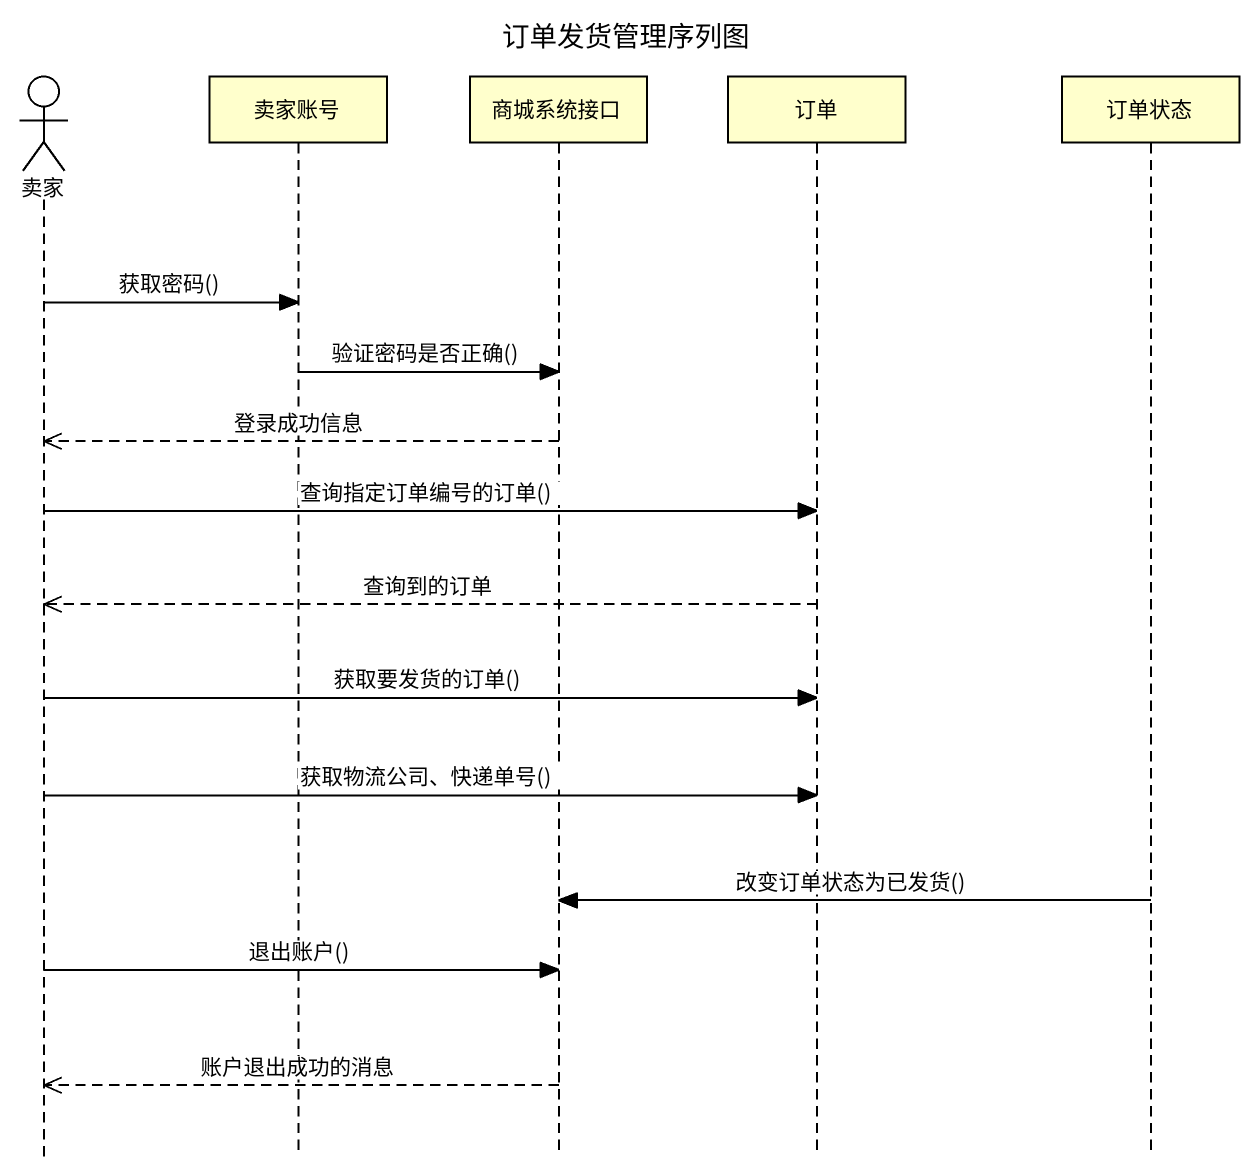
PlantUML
@startuml
title 订单发货管理序列图
hide footbox
actor 卖家
participant 卖家账号
participant 商城系统接口
participant 订单
participant 订单状态

卖家 -> 卖家账号 : 获取密码()
卖家账号 -> 商城系统接口 : 验证密码是否正确()
商城系统接口 -->> 卖家 : 登录成功信息
卖家 -> 订单 : 查询指定订单编号的订单()
订单 -->> 卖家 : 查询到的订单
卖家 -> 订单 : 获取要发货的订单()
卖家 -> 订单 : 获取物流公司、快递单号()
订单状态 -> 商城系统接口 : 改变订单状态为已发货()
卖家 -> 商城系统接口 : 退出账户()
商城系统接口 -->> 卖家 : 账户退出成功的消息
@enduml
